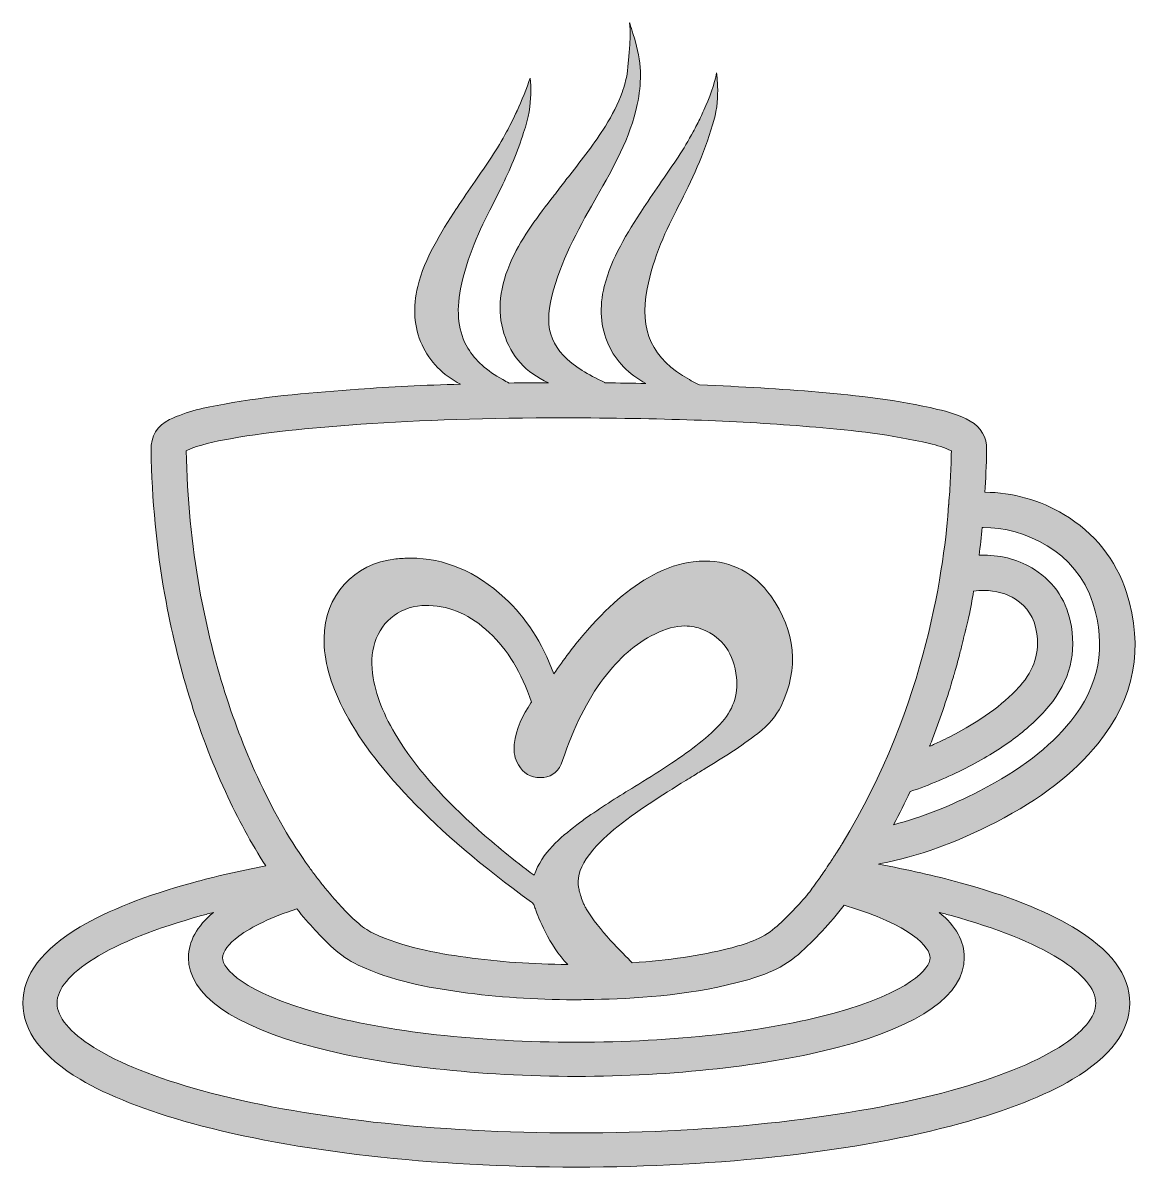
# Model space of a CAD drawing. Extents: x 59 to 1073, y -696 to 46.
# Drawn here: x 394.8 to 729.8, y -313.3 to 28.6 of the extents above; entities that cross this region are included whole.
import ezdxf

# ---------------------------------------------------------------- set-up
doc = ezdxf.new("R2010")
doc.units = 0
doc.header["$MEASUREMENT"] = 0
doc.layers.add('Layer 1', color=7, linetype='Continuous', lineweight=0)

msp = doc.modelspace()

# ---------------------------------------------------------------- hatches: boundary and pattern name
at = {"layer": 'Layer 1', "true_color": 0x9c6637, "transparency": 33554687}
h = msp.add_hatch(color=25, dxfattribs=at)
h.dxf.hatch_style = 2
edge = h.paths.add_edge_path()
edge.add_spline(control_points=[(704.37, -277.54), (696.79, -282.28), (685.65, -286.74), (672.14, -290.44), (642.29, -298.62), (602.52, -303.13), (560.15, -303.13), (517.78, -303.13), (478, -298.62), (448.15, -290.44), (434.64, -286.74), (423.5, -282.28), (415.92, -277.54), (408.75, -273.05), (404.96, -268.47), (404.96, -264.31), (404.96, -260.14), (408.75, -255.56), (415.92, -251.07), (423.5, -246.33), (434.64, -241.87), (448.15, -238.17), (449.33, -237.84), (450.53, -237.52), (451.74, -237.21), (446.75, -241.31), (444.23, -245.85), (444.23, -250.75), (444.23, -261.78), (457.25, -271.04), (481.87, -277.51), (502.89, -283.04), (531.42, -286.21), (560.15, -286.21), (588.88, -286.21), (617.41, -283.04), (638.42, -277.51), (663.05, -271.04), (676.07, -261.78), (676.07, -250.75), (676.07, -245.85), (673.55, -241.32), (668.56, -237.21), (669.77, -237.52), (670.96, -237.84), (672.14, -238.17), (685.65, -241.87), (696.8, -246.33), (704.37, -251.07), (711.55, -255.56), (715.34, -260.14), (715.34, -264.31), (715.34, -268.47), (711.55, -273.05), (704.37, -277.54)], knot_values=[0, 0, 0, 0, 1, 1, 1, 2, 2, 2, 3, 3, 3, 4, 4, 4, 5, 5, 5, 6, 6, 6, 7, 7, 7, 8, 8, 8, 9, 9, 9, 10, 10, 10, 11, 11, 11, 12, 12, 12, 13, 13, 13, 14, 14, 14, 15, 15, 15, 16, 16, 16, 17, 17, 17, 18, 18, 18, 18], degree=3, periodic=0)
edge = h.paths.add_edge_path()
edge.add_spline(control_points=[(459.25, -244.33), (463.14, -241.43), (469.11, -238.62), (476.59, -236.17), (478.38, -238.36), (480.22, -240.49), (482.09, -242.5), (485.29, -245.96), (489.28, -250.26), (494.93, -252.93), (505.1, -257.71), (515.73, -259.65), (525.71, -261.04), (536.49, -262.54), (547.82, -263.3), (559.39, -263.3), (561.36, -263.3), (563.38, -263.28), (565.37, -263.24), (577.14, -262.97), (592.65, -262.16), (608.23, -258.18), (614.42, -256.6), (620.91, -254.65), (626.47, -249.74), (631.37, -245.39), (635.98, -240.46), (640.18, -235.06), (660.42, -241.07), (665.86, -247.72), (665.86, -250.75), (665.86, -253.97), (659.82, -261.09), (637.16, -267.3), (616.66, -272.91), (589.31, -276.01), (560.15, -276.01), (530.98, -276.01), (503.63, -272.91), (483.14, -267.3), (460.48, -261.09), (454.43, -253.97), (454.43, -250.75), (454.43, -248.94), (456.19, -246.61), (459.25, -244.33)], knot_values=[0, 0, 0, 0, 1, 1, 1, 2, 2, 2, 3, 3, 3, 4, 4, 4, 5, 5, 5, 6, 6, 6, 7, 7, 7, 8, 8, 8, 9, 9, 9, 10, 10, 10, 11, 11, 11, 12, 12, 12, 13, 13, 13, 14, 14, 14, 15, 15, 15, 15], degree=3, periodic=0)
edge = h.paths.add_edge_path()
edge.add_spline(control_points=[(542.8, -193.12), (544.3, -195.62), (546.55, -196.94), (549.3, -196.94), (549.65, -196.94), (550, -196.92), (550.37, -196.88), (553.12, -196.55), (555.02, -194.86), (556.03, -191.84), (559.43, -181.69), (563.32, -173.9), (568.27, -167.29), (572.85, -161.19), (577.84, -156.86), (583.54, -154.04), (586.84, -152.41), (589.81, -151.61), (592.6, -151.61), (594.45, -151.61), (596.2, -151.96), (597.94, -152.66), (603.83, -155.05), (607.22, -159.87), (608, -166.97), (608.58, -172.21), (606.89, -176.94), (603.01, -181.04), (598.63, -185.65), (593.59, -189.32), (587.37, -193.41), (584.16, -195.53), (580.81, -197.6), (577.58, -199.6), (572.96, -202.46), (568.18, -205.41), (563.63, -208.59), (562.52, -209.37), (561.34, -210.2), (560.23, -211.08), (555.37, -214.91), (549.94, -219.2), (547.52, -226.11), (541.38, -221.54), (535.91, -217.1), (530.87, -212.59), (520.58, -203.38), (513.19, -195.08), (507.62, -186.47), (503.1, -179.49), (500.5, -173.34), (499.44, -167.1), (498.78, -163.22), (498.94, -159.77), (499.92, -156.56), (501.97, -149.81), (508.03, -145.45), (515.36, -145.45), (515.6, -145.45), (515.84, -145.46), (516.08, -145.47), (522.66, -145.72), (528.56, -148.37), (534.13, -153.57), (539.61, -158.7), (543.73, -165.5), (546.7, -174.35), (546.67, -174.39), (546.58, -174.54), (546.58, -174.54), (544.25, -178.2), (542.03, -182.25), (541.58, -186.99), (541.35, -189.36), (541.75, -191.36), (542.8, -193.12)], knot_values=[0, 0, 0, 0, 1, 1, 1, 2, 2, 2, 3, 3, 3, 4, 4, 4, 5, 5, 5, 6, 6, 6, 7, 7, 7, 8, 8, 8, 9, 9, 9, 10, 10, 10, 11, 11, 11, 12, 12, 12, 13, 13, 13, 14, 14, 14, 15, 15, 15, 16, 16, 16, 17, 17, 17, 18, 18, 18, 19, 19, 19, 20, 20, 20, 21, 21, 21, 22, 22, 22, 23, 23, 23, 24, 24, 24, 25, 25, 25, 25], degree=3, periodic=0)
edge = h.paths.add_edge_path()
edge.add_spline(control_points=[(464.83, -196.7), (456.93, -179.52), (451.11, -160.61), (447.53, -140.47), (445.18, -127.26), (443.84, -113.38), (443.57, -99.22), (447.5, -97.41), (451.9, -96.52), (456.82, -95.64), (469.79, -93.31), (483.17, -92.24), (495.76, -91.34), (513.61, -90.06), (534, -89.42), (556.39, -89.42), (558.2, -89.42), (560.03, -89.42), (561.86, -89.43), (590.14, -89.6), (611.04, -90.44), (631.74, -92.22), (642.76, -93.17), (654.49, -94.42), (665.63, -97.1), (667.87, -97.63), (670.2, -98.25), (672.19, -99.29), (672.14, -102.06), (672.05, -104.68), (671.93, -107.29), (671.79, -110.18), (671.62, -112.72), (671.41, -115.06), (671.41, -115.06), (671.41, -115.16), (671.41, -115.16), (671.41, -115.16), (671.4, -115.2), (671.4, -115.2), (671.39, -115.27), (671.39, -115.33), (671.38, -115.41), (670.28, -132.09), (664.96, -175.32), (639.55, -216.74), (639.55, -216.74), (639.47, -216.83), (639.47, -216.83), (639.47, -216.83), (639.32, -217.11), (639.32, -217.11), (639.32, -217.11), (639.28, -217.16), (639.28, -217.16), (639.28, -217.16), (639.25, -217.22), (639.25, -217.22), (639.19, -217.31), (639.11, -217.44), (639.11, -217.44), (639.01, -217.6), (638.89, -217.8), (638.72, -218.06), (638.72, -218.06), (638.16, -218.94), (638.16, -218.94), (638.1, -219.03), (638.04, -219.12), (637.99, -219.21), (637.99, -219.21), (637.95, -219.27), (637.95, -219.27), (637.95, -219.27), (637.64, -219.6), (637.64, -219.6), (637.64, -219.6), (637.55, -219.91), (637.55, -219.91), (637.2, -220.46), (636.85, -221.01), (636.5, -221.54), (636.5, -221.54), (636.47, -221.57), (636.47, -221.57), (636.42, -221.66), (636.37, -221.74), (636.31, -221.82), (636.31, -221.82), (636.2, -221.99), (636.2, -221.99), (636.2, -221.99), (635.85, -222.52), (635.72, -222.71), (635.72, -222.71), (635.1, -223.63), (635.1, -223.63), (635.1, -223.63), (634.76, -224.14), (634.76, -224.14), (634.76, -224.14), (634.72, -224.19), (634.72, -224.19), (634.72, -224.19), (634.68, -224.25), (634.68, -224.25), (634.6, -224.39), (634.51, -224.52), (634.41, -224.66), (634.41, -224.66), (634.23, -224.94), (634.23, -224.94), (633.8, -225.56), (633.35, -226.21), (632.89, -226.87), (632.72, -227.12), (632.54, -227.36), (632.36, -227.61), (631.8, -228.42), (631.22, -229.22), (630.63, -230.01), (630.14, -230.67), (629.62, -231.35), (629.01, -232.13), (629.01, -232.13), (628.99, -232.15), (628.99, -232.15), (625.99, -235.66), (622.8, -238.93), (619.48, -241.86), (615.71, -245.21), (610.57, -246.72), (605.62, -247.99), (597.14, -250.15), (587.72, -251.55), (576.85, -252.24), (573.96, -249.48), (566.74, -242.27), (563.1, -236.17), (563.1, -236.17), (563.06, -236.1), (563.06, -236.1), (563.06, -236.1), (563.05, -236.08), (563.05, -236.08), (562.97, -235.95), (562.9, -235.83), (562.83, -235.71), (562.83, -235.71), (562.78, -235.61), (562.78, -235.61), (562.78, -235.61), (562.77, -235.59), (562.77, -235.59), (562.63, -235.32), (562.47, -234.99), (562.31, -234.61), (561.73, -233.23), (561.25, -231.64), (561.07, -231.02), (561.07, -231.02), (561, -230.75), (561, -230.75), (561, -230.75), (561, -230.23), (561, -230.23), (561, -230.23), (560.83, -230.07), (560.83, -230.07), (560.25, -227.26), (560.98, -224.44), (563.1, -221.23), (565.52, -217.56), (568.8, -214.63), (571.38, -212.48), (578.04, -206.94), (585.57, -202.29), (592.84, -197.79), (593.61, -197.31), (594.38, -196.84), (595.16, -196.36), (596.32, -195.63), (597.5, -194.91), (598.67, -194.2), (603.92, -190.98), (609.35, -187.65), (614.32, -183.73), (617.66, -181.08), (619.88, -178.48), (621.31, -175.53), (626.75, -164.3), (625.71, -153.23), (618.22, -142.63), (613.39, -135.81), (606.57, -132.2), (598.49, -132.2), (597.38, -132.2), (596.22, -132.27), (595.05, -132.41), (591.05, -132.87), (587.1, -134.18), (582.95, -136.43), (575.8, -140.3), (569.38, -145.85), (562.11, -154.41), (559.26, -157.76), (556.51, -161.4), (553.4, -165.94), (549.94, -156.54), (545.13, -149.1), (538.73, -143.25), (529.99, -135.24), (520.76, -131.34), (510.52, -131.34), (509.09, -131.34), (507.63, -131.42), (506.17, -131.58), (493.62, -132.92), (484.81, -142.66), (484.74, -155.25), (484.71, -161.9), (486.5, -168.56), (490.38, -176.2), (494.86, -185.02), (501.2, -193.58), (510.34, -203.13), (520.19, -213.42), (531.76, -223.27), (546.76, -234.14), (547.23, -234.48), (547.41, -234.72), (547.54, -235.18), (547.68, -235.64), (547.85, -236.09), (548.03, -236.51), (548.57, -238.03), (551.94, -247.17), (557.57, -252.77), (547.12, -252.7), (536.9, -251.97), (527.16, -250.62), (518, -249.35), (508.3, -247.59), (499.41, -243.41), (495.88, -241.73), (493.07, -238.87), (489.76, -235.3), (488.43, -233.86), (487.12, -232.37), (485.86, -230.86), (485.11, -229.98), (484.38, -229.07), (483.66, -228.15), (482.88, -227.17), (482.16, -226.23), (481.44, -225.26), (480.73, -224.3), (479.99, -223.28), (479.24, -222.21), (473.99, -214.7), (469.27, -206.36), (464.83, -196.7)], knot_values=[0, 0, 0, 0, 1, 1, 1, 2, 2, 2, 3, 3, 3, 4, 4, 4, 5, 5, 5, 6, 6, 6, 7, 7, 7, 8, 8, 8, 9, 9, 9, 10, 10, 10, 11, 11, 11, 12, 12, 12, 13, 13, 13, 14, 14, 14, 15, 15, 15, 16, 16, 16, 17, 17, 17, 18, 18, 18, 19, 19, 19, 20, 20, 20, 21, 21, 21, 22, 22, 22, 23, 23, 23, 24, 24, 24, 25, 25, 25, 26, 26, 26, 27, 27, 27, 28, 28, 28, 29, 29, 29, 30, 30, 30, 31, 31, 31, 32, 32, 32, 33, 33, 33, 34, 34, 34, 35, 35, 35, 36, 36, 36, 37, 37, 37, 38, 38, 38, 39, 39, 39, 40, 40, 40, 41, 41, 41, 42, 42, 42, 43, 43, 43, 44, 44, 44, 45, 45, 45, 46, 46, 46, 47, 47, 47, 48, 48, 48, 49, 49, 49, 50, 50, 50, 51, 51, 51, 52, 52, 52, 53, 53, 53, 54, 54, 54, 55, 55, 55, 56, 56, 56, 57, 57, 57, 58, 58, 58, 59, 59, 59, 60, 60, 60, 61, 61, 61, 62, 62, 62, 63, 63, 63, 64, 64, 64, 65, 65, 65, 66, 66, 66, 67, 67, 67, 68, 68, 68, 69, 69, 69, 70, 70, 70, 71, 71, 71, 72, 72, 72, 73, 73, 73, 74, 74, 74, 75, 75, 75, 76, 76, 76, 77, 77, 77, 78, 78, 78, 79, 79, 79, 80, 80, 80, 81, 81, 81, 82, 82, 82, 83, 83, 83, 84, 84, 84, 85, 85, 85, 86, 86, 86, 87, 87, 87, 87], degree=3, periodic=0)
edge = h.paths.add_edge_path()
edge.add_spline(control_points=[(672.81, -166.8), (672.81, -166.8), (672.83, -166.74), (672.83, -166.74), (672.83, -166.74), (672.85, -166.67), (672.85, -166.67), (672.85, -166.67), (672.85, -166.64), (672.85, -166.64), (672.85, -166.63), (672.88, -166.53), (672.88, -166.53), (673.04, -166), (673.19, -165.47), (673.34, -164.94), (673.82, -163.23), (674.3, -161.46), (674.76, -159.69), (674.91, -159.1), (675.06, -158.52), (675.21, -157.92), (675.21, -157.92), (675.3, -157.57), (675.32, -157.49), (675.46, -156.91), (675.61, -156.34), (675.74, -155.78), (675.78, -155.61), (675.82, -155.44), (675.86, -155.28), (675.86, -155.28), (676.16, -154.03), (676.16, -154.03), (676.16, -154.03), (676.21, -153.82), (676.21, -153.82), (676.21, -153.82), (676.21, -153.82), (676.21, -153.82), (676.21, -153.82), (676.41, -152.96), (676.41, -152.96), (676.41, -152.96), (676.42, -152.93), (676.42, -152.93), (676.42, -152.93), (676.44, -152.83), (676.44, -152.83), (676.44, -152.83), (676.45, -152.8), (676.45, -152.8), (676.45, -152.8), (676.46, -152.78), (676.46, -152.78), (676.46, -152.78), (676.47, -152.75), (676.47, -152.75), (676.47, -152.75), (676.51, -152.55), (676.51, -152.55), (676.51, -152.55), (677.23, -149.76), (677.23, -149.76), (677.23, -149.76), (677.36, -149.13), (677.36, -149.13), (677.96, -146.26), (678.45, -143.67), (678.83, -141.25), (679.84, -141.07), (680.9, -140.99), (681.97, -140.99), (685.4, -140.99), (688.74, -141.91), (691.37, -143.6), (694.82, -145.8), (697, -149.22), (697.68, -153.47), (698.63, -159.39), (697, -164.64), (692.72, -169.51), (692.72, -169.51), (692.37, -169.88), (692.37, -169.88), (687.34, -175.4), (680.96, -179.98), (671.7, -184.73), (670.76, -185.21), (669.89, -185.64), (669.02, -186.05), (668.48, -186.31), (667.91, -186.58), (667.27, -186.87), (666.78, -187.09), (666.26, -187.33), (665.71, -187.56), (665.81, -187.32), (665.91, -187.07), (666, -186.83), (666.32, -186), (666.62, -185.24), (666.89, -184.5), (669.08, -178.72), (671.07, -172.77), (672.81, -166.81), (672.81, -166.81), (672.81, -166.8), (672.81, -166.8)], knot_values=[0, 0, 0, 0, 1, 1, 1, 2, 2, 2, 3, 3, 3, 4, 4, 4, 5, 5, 5, 6, 6, 6, 7, 7, 7, 8, 8, 8, 9, 9, 9, 10, 10, 10, 11, 11, 11, 12, 12, 12, 13, 13, 13, 14, 14, 14, 15, 15, 15, 16, 16, 16, 17, 17, 17, 18, 18, 18, 19, 19, 19, 20, 20, 20, 21, 21, 21, 22, 22, 22, 23, 23, 23, 24, 24, 24, 25, 25, 25, 26, 26, 26, 27, 27, 27, 28, 28, 28, 29, 29, 29, 30, 30, 30, 31, 31, 31, 32, 32, 32, 33, 33, 33, 34, 34, 34, 35, 35, 35, 36, 36, 36, 36], degree=3, periodic=0)
edge = h.paths.add_edge_path()
edge.add_spline(control_points=[(681.43, -122.17), (681.43, -122.17), (681.65, -122.17), (681.65, -122.17), (694.01, -122.17), (709.57, -129.24), (714.51, -144.77), (718.63, -157.69), (716.38, -169.57), (707.85, -180.09), (701.43, -188), (692.8, -194.61), (680.69, -200.87), (671.72, -205.52), (663.26, -208.85), (654.94, -210.99), (656.69, -207.71), (658.35, -204.39), (659.9, -201.08), (665.71, -199.12), (671.15, -196.83), (676.49, -194.1), (681.65, -191.45), (686.04, -188.81), (689.92, -186.01), (693.83, -183.18), (697.18, -180.22), (700.15, -176.98), (706.9, -169.59), (709.56, -161.12), (708.07, -151.81), (706.9, -144.5), (703.09, -138.6), (697.04, -134.73), (692.71, -131.96), (687.37, -130.44), (682.01, -130.44), (681.51, -130.44), (681, -130.45), (680.48, -130.48), (680.85, -127.73), (681.17, -124.94), (681.43, -122.17)], knot_values=[0, 0, 0, 0, 1, 1, 1, 2, 2, 2, 3, 3, 3, 4, 4, 4, 5, 5, 5, 6, 6, 6, 7, 7, 7, 8, 8, 8, 9, 9, 9, 10, 10, 10, 11, 11, 11, 12, 12, 12, 13, 13, 13, 14, 14, 14, 14], degree=3, periodic=0)
edge = h.paths.add_edge_path()
edge.add_spline(control_points=[(708.42, -241.54), (700.09, -236.6), (688.79, -232.15), (674.84, -228.33), (667.31, -226.26), (659.1, -224.41), (650.39, -222.8), (650.63, -222.74), (650.88, -222.68), (651.15, -222.63), (662.31, -220.47), (673.56, -216.41), (685.54, -210.22), (698.97, -203.27), (708.65, -195.8), (716.02, -186.72), (726.93, -173.28), (729.79, -158.09), (724.54, -141.58), (721.43, -131.81), (714.96, -123.76), (705.83, -118.28), (698.67, -114), (690.52, -111.7), (682.23, -111.64), (682.48, -107.8), (682.64, -103.7), (682.73, -98.94), (682.81, -95.2), (681.11, -92.24), (677.82, -90.37), (674.51, -88.49), (671.06, -87.58), (668.09, -86.88), (656.2, -84.01), (644.02, -82.71), (632.64, -81.74), (621.18, -80.75), (609.66, -80.05), (596.91, -79.59), (596.91, -79.59), (596.91, -79.59), (596.91, -79.59), (596.69, -79.47), (596.48, -79.36), (596.27, -79.25), (595.49, -78.85), (594.68, -78.43), (593.9, -77.99), (582.76, -71.77), (578.87, -63.39), (581.31, -50.81), (583.12, -41.44), (587.07, -33.01), (590.7, -26.01), (594.53, -18.59), (598.38, -10.56), (600.78, -1.81), (603.36, 5.05), (602.03, 13.71), (602.03, 13.71), (601.55, 10.45), (599.74, 5.91), (598.25, 2.59), (598.23, 2.56), (598.22, 2.53), (598.21, 2.51), (597.59, 1.08), (596.91, -0.32), (596.25, -1.63), (596.22, -1.69), (596.19, -1.75), (596.16, -1.81), (595.78, -2.54), (595.41, -3.24), (595.06, -3.9), (592.29, -9.08), (588.9, -13.96), (585.62, -18.69), (583.82, -21.27), (581.96, -23.95), (580.23, -26.64), (580.23, -26.64), (580.08, -26.88), (580.08, -26.88), (575.24, -34.39), (570.67, -41.49), (568.49, -50.12), (566.93, -56.29), (567.37, -62.33), (569.76, -67.59), (572, -72.49), (575.83, -76.46), (580.9, -79.14), (576.96, -79.06), (572.88, -79), (568.64, -78.96), (568.64, -78.96), (568.67, -78.81), (568.67, -78.81), (565.95, -77.58), (563.78, -76.45), (561.85, -75.23), (552.85, -69.57), (550.23, -63.13), (552.8, -53.04), (555.42, -42.74), (560.36, -33.6), (565.62, -24.38), (565.62, -24.38), (566.24, -23.3), (566.24, -23.3), (571.15, -14.68), (576.24, -5.77), (578.35, 4.28), (579.02, 7.49), (579.33, 10.39), (579.28, 13.08), (579.28, 13.08), (579.29, 13.08), (579.29, 13.08), (579.65, 18.59), (576.03, 28.63), (576.03, 28.63), (576.67, 24.17), (575.43, 14.44), (575.31, 13.47), (575.3, 13.44), (575.3, 13.41), (575.3, 13.39), (574.99, 11.61), (574.49, 9.76), (573.8, 7.85), (572.57, 4.45), (570.9, 1.06), (568.82, -2.23), (565.59, -7.34), (561.82, -12.18), (558.17, -16.86), (557.17, -18.14), (556.14, -19.47), (555.14, -20.78), (554.57, -21.52), (554, -22.25), (553.43, -22.99), (553.43, -22.99), (553.4, -23.04), (553.4, -23.04), (548.83, -28.94), (544.1, -35.06), (540.9, -42.01), (537.15, -50.17), (536.36, -57.41), (538.49, -64.17), (540.66, -71.06), (544.97, -75.86), (551.81, -78.9), (547.83, -78.92), (543.91, -78.95), (540.06, -79.01), (539.42, -78.68), (538.78, -78.34), (538.15, -77.99), (533.37, -75.32), (529.92, -72.25), (527.74, -68.62), (524.84, -63.8), (524.17, -57.99), (525.56, -50.81), (527.37, -41.44), (531.32, -33.01), (534.95, -26.01), (535.88, -24.21), (536.81, -22.37), (537.72, -20.5), (540.23, -15.34), (542.59, -9.89), (544.36, -4.13), (544.36, -4.12), (544.36, -4.12), (544.36, -4.11), (547.5, 4.55), (546.31, 12.13), (546.31, 12.13), (545.59, 9.56), (543.49, 4.78), (542.51, 2.59), (542.49, 2.54), (542.47, 2.49), (542.45, 2.45), (542.42, 2.38), (542.39, 2.31), (542.36, 2.24), (542.33, 2.19), (542.31, 2.13), (542.29, 2.09), (542.27, 2.05), (542.25, 2.01), (542.24, 1.98), (542.2, 1.91), (542.18, 1.85), (542.15, 1.8), (542.14, 1.77), (542.13, 1.74), (542.12, 1.72), (542.07, 1.62), (542.03, 1.53), (541.99, 1.44), (541.11, -0.48), (540.16, -2.32), (539.31, -3.9), (536.55, -9.08), (533.15, -13.97), (529.87, -18.69), (528.07, -21.28), (526.22, -23.95), (524.48, -26.64), (524.48, -26.64), (524.33, -26.88), (524.33, -26.88), (519.49, -34.39), (514.92, -41.49), (512.74, -50.12), (511.18, -56.29), (511.62, -62.33), (514.02, -67.59), (516.31, -72.6), (520.27, -76.65), (525.51, -79.33), (514.72, -79.66), (504.52, -80.16), (495.01, -80.84), (482.1, -81.77), (468.38, -82.87), (454.96, -85.28), (449.09, -86.34), (443.81, -87.42), (438.61, -89.93), (434.94, -91.69), (432.96, -94.93), (433.04, -99.04), (433.31, -113.92), (434.7, -128.48), (437.16, -142.31), (440.91, -163.36), (447, -183.14), (455.27, -201.1), (459.04, -209.3), (462.99, -216.59), (467.3, -223.29), (459.55, -224.78), (452.21, -226.47), (445.46, -228.33), (431.5, -232.15), (420.2, -236.6), (411.87, -241.54), (400.51, -248.27), (394.75, -255.93), (394.75, -264.31), (394.75, -272.68), (400.51, -280.34), (411.87, -287.08), (420.2, -292.02), (431.5, -296.46), (445.46, -300.29), (476.16, -308.7), (516.9, -313.33), (560.15, -313.33), (603.4, -313.33), (644.13, -308.7), (674.84, -300.29), (688.8, -296.46), (700.09, -292.02), (708.42, -287.08), (719.78, -280.34), (725.54, -272.68), (725.54, -264.31), (725.54, -255.93), (719.78, -248.27), (708.42, -241.54)], knot_values=[0, 0, 0, 0, 1, 1, 1, 2, 2, 2, 3, 3, 3, 4, 4, 4, 5, 5, 5, 6, 6, 6, 7, 7, 7, 8, 8, 8, 9, 9, 9, 10, 10, 10, 11, 11, 11, 12, 12, 12, 13, 13, 13, 14, 14, 14, 15, 15, 15, 16, 16, 16, 17, 17, 17, 18, 18, 18, 19, 19, 19, 20, 20, 20, 21, 21, 21, 22, 22, 22, 23, 23, 23, 24, 24, 24, 25, 25, 25, 26, 26, 26, 27, 27, 27, 28, 28, 28, 29, 29, 29, 30, 30, 30, 31, 31, 31, 32, 32, 32, 33, 33, 33, 34, 34, 34, 35, 35, 35, 36, 36, 36, 37, 37, 37, 38, 38, 38, 39, 39, 39, 40, 40, 40, 41, 41, 41, 42, 42, 42, 43, 43, 43, 44, 44, 44, 45, 45, 45, 46, 46, 46, 47, 47, 47, 48, 48, 48, 49, 49, 49, 50, 50, 50, 51, 51, 51, 52, 52, 52, 53, 53, 53, 54, 54, 54, 55, 55, 55, 56, 56, 56, 57, 57, 57, 58, 58, 58, 59, 59, 59, 60, 60, 60, 61, 61, 61, 62, 62, 62, 63, 63, 63, 64, 64, 64, 65, 65, 65, 66, 66, 66, 67, 67, 67, 68, 68, 68, 69, 69, 69, 70, 70, 70, 71, 71, 71, 72, 72, 72, 73, 73, 73, 74, 74, 74, 75, 75, 75, 76, 76, 76, 77, 77, 77, 78, 78, 78, 79, 79, 79, 80, 80, 80, 81, 81, 81, 82, 82, 82, 83, 83, 83, 84, 84, 84, 85, 85, 85, 86, 86, 86, 87, 87, 87, 88, 88, 88, 89, 89, 89, 90, 90, 90, 91, 91, 91, 92, 92, 92, 93, 93, 93, 93], degree=3, periodic=0)

# ---------------------------------------------------------------- linework, layer by layer
at = {"layer": 'Layer 1'}
for points, knots in [([(708.42, -241.54), (700.09, -236.6), (688.79, -232.15), (674.84, -228.33), (667.31, -226.26), (659.1, -224.41), (650.39, -222.8), (650.63, -222.74), (650.88, -222.68), (651.15, -222.63), (662.31, -220.47), (673.56, -216.41), (685.54, -210.22), (698.97, -203.27), (708.65, -195.8), (716.02, -186.72), (726.93, -173.28), (729.79, -158.09), (724.54, -141.58), (721.43, -131.81), (714.96, -123.76), (705.83, -118.28), (698.67, -114), (690.52, -111.7), (682.23, -111.64), (682.48, -107.8), (682.64, -103.7), (682.73, -98.94), (682.81, -95.2), (681.11, -92.24), (677.82, -90.37), (674.51, -88.49), (671.06, -87.58), (668.09, -86.88), (656.2, -84.01), (644.02, -82.71), (632.64, -81.74), (621.18, -80.75), (609.66, -80.05), (596.91, -79.59), (596.91, -79.59), (596.91, -79.59), (596.91, -79.59), (596.69, -79.47), (596.48, -79.36), (596.27, -79.25), (595.49, -78.85), (594.68, -78.43), (593.9, -77.99), (582.76, -71.77), (578.87, -63.39), (581.31, -50.81), (583.12, -41.44), (587.07, -33.01), (590.7, -26.01), (594.53, -18.59), (598.38, -10.56), (600.78, -1.81), (603.36, 5.05), (602.03, 13.71), (602.03, 13.71), (601.55, 10.45), (599.74, 5.91), (598.25, 2.59), (598.23, 2.56), (598.22, 2.53), (598.21, 2.51), (597.59, 1.08), (596.91, -0.32), (596.25, -1.63), (596.22, -1.69), (596.19, -1.75), (596.16, -1.81), (595.78, -2.54), (595.41, -3.24), (595.06, -3.9), (592.29, -9.08), (588.9, -13.96), (585.62, -18.69), (583.82, -21.27), (581.96, -23.95), (580.23, -26.64), (580.23, -26.64), (580.08, -26.88), (580.08, -26.88), (575.24, -34.39), (570.67, -41.49), (568.49, -50.12), (566.93, -56.29), (567.37, -62.33), (569.76, -67.59), (572, -72.49), (575.83, -76.46), (580.9, -79.14), (576.96, -79.06), (572.88, -79), (568.64, -78.96), (568.64, -78.96), (568.67, -78.81), (568.67, -78.81), (565.95, -77.58), (563.78, -76.45), (561.85, -75.23), (552.85, -69.57), (550.23, -63.13), (552.8, -53.04), (555.42, -42.74), (560.36, -33.6), (565.62, -24.38), (565.62, -24.38), (566.24, -23.3), (566.24, -23.3), (571.15, -14.68), (576.24, -5.77), (578.35, 4.28), (579.02, 7.49), (579.33, 10.39), (579.28, 13.08), (579.28, 13.08), (579.29, 13.08), (579.29, 13.08), (579.65, 18.59), (576.03, 28.63), (576.03, 28.63), (576.67, 24.17), (575.43, 14.44), (575.31, 13.47), (575.3, 13.44), (575.3, 13.41), (575.3, 13.39), (574.99, 11.61), (574.49, 9.76), (573.8, 7.85), (572.57, 4.45), (570.9, 1.06), (568.82, -2.23), (565.59, -7.34), (561.82, -12.18), (558.17, -16.86), (557.17, -18.14), (556.14, -19.47), (555.14, -20.78), (554.57, -21.52), (554, -22.25), (553.43, -22.99), (553.43, -22.99), (553.4, -23.04), (553.4, -23.04), (548.83, -28.94), (544.1, -35.06), (540.9, -42.01), (537.15, -50.17), (536.36, -57.41), (538.49, -64.17), (540.66, -71.06), (544.97, -75.86), (551.81, -78.9), (547.83, -78.92), (543.91, -78.95), (540.06, -79.01), (539.42, -78.68), (538.78, -78.34), (538.15, -77.99), (533.37, -75.32), (529.92, -72.25), (527.74, -68.62), (524.84, -63.8), (524.17, -57.99), (525.56, -50.81), (527.37, -41.44), (531.32, -33.01), (534.95, -26.01), (535.88, -24.21), (536.81, -22.37), (537.72, -20.5), (540.23, -15.34), (542.59, -9.89), (544.36, -4.13), (544.36, -4.12), (544.36, -4.12), (544.36, -4.11), (547.5, 4.55), (546.31, 12.13), (546.31, 12.13), (545.59, 9.56), (543.49, 4.78), (542.51, 2.59), (542.49, 2.54), (542.47, 2.49), (542.45, 2.45), (542.42, 2.38), (542.39, 2.31), (542.36, 2.24), (542.33, 2.19), (542.31, 2.13), (542.29, 2.09), (542.27, 2.05), (542.25, 2.01), (542.24, 1.98), (542.2, 1.91), (542.18, 1.85), (542.15, 1.8), (542.14, 1.77), (542.13, 1.74), (542.12, 1.72), (542.07, 1.62), (542.03, 1.53), (541.99, 1.44), (541.11, -0.48), (540.16, -2.32), (539.31, -3.9), (536.55, -9.08), (533.15, -13.97), (529.87, -18.69), (528.07, -21.28), (526.22, -23.95), (524.48, -26.64), (524.48, -26.64), (524.33, -26.88), (524.33, -26.88), (519.49, -34.39), (514.92, -41.49), (512.74, -50.12), (511.18, -56.29), (511.62, -62.33), (514.02, -67.59), (516.31, -72.6), (520.27, -76.65), (525.51, -79.33), (514.72, -79.66), (504.52, -80.16), (495.01, -80.84), (482.1, -81.77), (468.38, -82.87), (454.96, -85.28), (449.09, -86.34), (443.81, -87.42), (438.61, -89.93), (434.94, -91.69), (432.96, -94.93), (433.04, -99.04), (433.31, -113.92), (434.7, -128.48), (437.16, -142.31), (440.91, -163.36), (447, -183.14), (455.27, -201.1), (459.04, -209.3), (462.99, -216.59), (467.3, -223.29), (459.55, -224.78), (452.21, -226.47), (445.46, -228.33), (431.5, -232.15), (420.2, -236.6), (411.87, -241.54), (400.51, -248.27), (394.75, -255.93), (394.75, -264.31), (394.75, -272.68), (400.51, -280.34), (411.87, -287.08), (420.2, -292.02), (431.5, -296.46), (445.46, -300.29), (476.16, -308.7), (516.9, -313.33), (560.15, -313.33), (603.4, -313.33), (644.13, -308.7), (674.84, -300.29), (688.8, -296.46), (700.09, -292.02), (708.42, -287.08), (719.78, -280.34), (725.54, -272.68), (725.54, -264.31), (725.54, -255.93), (719.78, -248.27), (708.42, -241.54)], [0, 0, 0, 0, 1, 1, 1, 2, 2, 2, 3, 3, 3, 4, 4, 4, 5, 5, 5, 6, 6, 6, 7, 7, 7, 8, 8, 8, 9, 9, 9, 10, 10, 10, 11, 11, 11, 12, 12, 12, 13, 13, 13, 14, 14, 14, 15, 15, 15, 16, 16, 16, 17, 17, 17, 18, 18, 18, 19, 19, 19, 20, 20, 20, 21, 21, 21, 22, 22, 22, 23, 23, 23, 24, 24, 24, 25, 25, 25, 26, 26, 26, 27, 27, 27, 28, 28, 28, 29, 29, 29, 30, 30, 30, 31, 31, 31, 32, 32, 32, 33, 33, 33, 34, 34, 34, 35, 35, 35, 36, 36, 36, 37, 37, 37, 38, 38, 38, 39, 39, 39, 40, 40, 40, 41, 41, 41, 42, 42, 42, 43, 43, 43, 44, 44, 44, 45, 45, 45, 46, 46, 46, 47, 47, 47, 48, 48, 48, 49, 49, 49, 50, 50, 50, 51, 51, 51, 52, 52, 52, 53, 53, 53, 54, 54, 54, 55, 55, 55, 56, 56, 56, 57, 57, 57, 58, 58, 58, 59, 59, 59, 60, 60, 60, 61, 61, 61, 62, 62, 62, 63, 63, 63, 64, 64, 64, 65, 65, 65, 66, 66, 66, 67, 67, 67, 68, 68, 68, 69, 69, 69, 70, 70, 70, 71, 71, 71, 72, 72, 72, 73, 73, 73, 74, 74, 74, 75, 75, 75, 76, 76, 76, 77, 77, 77, 78, 78, 78, 79, 79, 79, 80, 80, 80, 81, 81, 81, 82, 82, 82, 83, 83, 83, 84, 84, 84, 85, 85, 85, 86, 86, 86, 87, 87, 87, 88, 88, 88, 89, 89, 89, 90, 90, 90, 91, 91, 91, 92, 92, 92, 93, 93, 93, 93]), ([(464.83, -196.7), (456.93, -179.52), (451.11, -160.61), (447.53, -140.47), (445.18, -127.26), (443.84, -113.38), (443.57, -99.22), (447.5, -97.41), (451.9, -96.52), (456.82, -95.64), (469.79, -93.31), (483.17, -92.24), (495.76, -91.34), (513.61, -90.06), (534, -89.42), (556.39, -89.42), (558.2, -89.42), (560.03, -89.42), (561.86, -89.43), (590.14, -89.6), (611.04, -90.44), (631.74, -92.22), (642.76, -93.17), (654.49, -94.42), (665.63, -97.1), (667.87, -97.63), (670.2, -98.25), (672.19, -99.29), (672.14, -102.06), (672.05, -104.68), (671.93, -107.29), (671.79, -110.18), (671.62, -112.72), (671.41, -115.06), (671.41, -115.06), (671.41, -115.16), (671.41, -115.16), (671.41, -115.16), (671.4, -115.2), (671.4, -115.2), (671.39, -115.27), (671.39, -115.33), (671.38, -115.41), (670.28, -132.09), (664.96, -175.32), (639.55, -216.74), (639.55, -216.74), (639.47, -216.83), (639.47, -216.83), (639.47, -216.83), (639.32, -217.11), (639.32, -217.11), (639.32, -217.11), (639.28, -217.16), (639.28, -217.16), (639.28, -217.16), (639.25, -217.22), (639.25, -217.22), (639.19, -217.31), (639.11, -217.44), (639.11, -217.44), (639.01, -217.6), (638.89, -217.8), (638.72, -218.06), (638.72, -218.06), (638.16, -218.94), (638.16, -218.94), (638.1, -219.03), (638.04, -219.12), (637.99, -219.21), (637.99, -219.21), (637.95, -219.27), (637.95, -219.27), (637.95, -219.27), (637.64, -219.6), (637.64, -219.6), (637.64, -219.6), (637.55, -219.91), (637.55, -219.91), (637.2, -220.46), (636.85, -221.01), (636.5, -221.54), (636.5, -221.54), (636.47, -221.57), (636.47, -221.57), (636.42, -221.66), (636.37, -221.74), (636.31, -221.82), (636.31, -221.82), (636.2, -221.99), (636.2, -221.99), (636.2, -221.99), (635.85, -222.52), (635.72, -222.71), (635.72, -222.71), (635.1, -223.63), (635.1, -223.63), (635.1, -223.63), (634.76, -224.14), (634.76, -224.14), (634.76, -224.14), (634.72, -224.19), (634.72, -224.19), (634.72, -224.19), (634.68, -224.25), (634.68, -224.25), (634.6, -224.39), (634.51, -224.52), (634.41, -224.66), (634.41, -224.66), (634.23, -224.94), (634.23, -224.94), (633.8, -225.56), (633.35, -226.21), (632.89, -226.87), (632.72, -227.12), (632.54, -227.36), (632.36, -227.61), (631.8, -228.42), (631.22, -229.22), (630.63, -230.01), (630.14, -230.67), (629.62, -231.35), (629.01, -232.13), (629.01, -232.13), (628.99, -232.15), (628.99, -232.15), (625.99, -235.66), (622.8, -238.93), (619.48, -241.86), (615.71, -245.21), (610.57, -246.72), (605.62, -247.99), (597.14, -250.15), (587.72, -251.55), (576.85, -252.24), (573.96, -249.48), (566.74, -242.27), (563.1, -236.17), (563.1, -236.17), (563.06, -236.1), (563.06, -236.1), (563.06, -236.1), (563.05, -236.08), (563.05, -236.08), (562.97, -235.95), (562.9, -235.83), (562.83, -235.71), (562.83, -235.71), (562.78, -235.61), (562.78, -235.61), (562.78, -235.61), (562.77, -235.59), (562.77, -235.59), (562.63, -235.32), (562.47, -234.99), (562.31, -234.61), (561.73, -233.23), (561.25, -231.64), (561.07, -231.02), (561.07, -231.02), (561, -230.75), (561, -230.75), (561, -230.75), (561, -230.23), (561, -230.23), (561, -230.23), (560.83, -230.07), (560.83, -230.07), (560.25, -227.26), (560.98, -224.44), (563.1, -221.23), (565.52, -217.56), (568.8, -214.63), (571.38, -212.48), (578.04, -206.94), (585.57, -202.29), (592.84, -197.79), (593.61, -197.31), (594.38, -196.84), (595.16, -196.36), (596.32, -195.63), (597.5, -194.91), (598.67, -194.2), (603.92, -190.98), (609.35, -187.65), (614.32, -183.73), (617.66, -181.08), (619.88, -178.48), (621.31, -175.53), (626.75, -164.3), (625.71, -153.23), (618.22, -142.63), (613.39, -135.81), (606.57, -132.2), (598.49, -132.2), (597.38, -132.2), (596.22, -132.27), (595.05, -132.41), (591.05, -132.87), (587.1, -134.18), (582.95, -136.43), (575.8, -140.3), (569.38, -145.85), (562.11, -154.41), (559.26, -157.76), (556.51, -161.4), (553.4, -165.94), (549.94, -156.54), (545.13, -149.1), (538.73, -143.25), (529.99, -135.24), (520.76, -131.34), (510.52, -131.34), (509.09, -131.34), (507.63, -131.42), (506.17, -131.58), (493.62, -132.92), (484.81, -142.66), (484.74, -155.25), (484.71, -161.9), (486.5, -168.56), (490.38, -176.2), (494.86, -185.02), (501.2, -193.58), (510.34, -203.13), (520.19, -213.42), (531.76, -223.27), (546.76, -234.14), (547.23, -234.48), (547.41, -234.72), (547.54, -235.18), (547.68, -235.64), (547.85, -236.09), (548.03, -236.51), (548.57, -238.03), (551.94, -247.17), (557.57, -252.77), (547.12, -252.7), (536.9, -251.97), (527.16, -250.62), (518, -249.35), (508.3, -247.59), (499.41, -243.41), (495.88, -241.73), (493.07, -238.87), (489.76, -235.3), (488.43, -233.86), (487.12, -232.37), (485.86, -230.86), (485.11, -229.98), (484.38, -229.07), (483.66, -228.15), (482.88, -227.17), (482.16, -226.23), (481.44, -225.26), (480.73, -224.3), (479.99, -223.28), (479.24, -222.21), (473.99, -214.7), (469.27, -206.36), (464.83, -196.7)], [0, 0, 0, 0, 1, 1, 1, 2, 2, 2, 3, 3, 3, 4, 4, 4, 5, 5, 5, 6, 6, 6, 7, 7, 7, 8, 8, 8, 9, 9, 9, 10, 10, 10, 11, 11, 11, 12, 12, 12, 13, 13, 13, 14, 14, 14, 15, 15, 15, 16, 16, 16, 17, 17, 17, 18, 18, 18, 19, 19, 19, 20, 20, 20, 21, 21, 21, 22, 22, 22, 23, 23, 23, 24, 24, 24, 25, 25, 25, 26, 26, 26, 27, 27, 27, 28, 28, 28, 29, 29, 29, 30, 30, 30, 31, 31, 31, 32, 32, 32, 33, 33, 33, 34, 34, 34, 35, 35, 35, 36, 36, 36, 37, 37, 37, 38, 38, 38, 39, 39, 39, 40, 40, 40, 41, 41, 41, 42, 42, 42, 43, 43, 43, 44, 44, 44, 45, 45, 45, 46, 46, 46, 47, 47, 47, 48, 48, 48, 49, 49, 49, 50, 50, 50, 51, 51, 51, 52, 52, 52, 53, 53, 53, 54, 54, 54, 55, 55, 55, 56, 56, 56, 57, 57, 57, 58, 58, 58, 59, 59, 59, 60, 60, 60, 61, 61, 61, 62, 62, 62, 63, 63, 63, 64, 64, 64, 65, 65, 65, 66, 66, 66, 67, 67, 67, 68, 68, 68, 69, 69, 69, 70, 70, 70, 71, 71, 71, 72, 72, 72, 73, 73, 73, 74, 74, 74, 75, 75, 75, 76, 76, 76, 77, 77, 77, 78, 78, 78, 79, 79, 79, 80, 80, 80, 81, 81, 81, 82, 82, 82, 83, 83, 83, 84, 84, 84, 85, 85, 85, 86, 86, 86, 87, 87, 87, 87]), ([(681.43, -122.17), (681.43, -122.17), (681.65, -122.17), (681.65, -122.17), (694.01, -122.17), (709.57, -129.24), (714.51, -144.77), (718.63, -157.69), (716.38, -169.57), (707.85, -180.09), (701.43, -188), (692.8, -194.61), (680.69, -200.87), (671.72, -205.52), (663.26, -208.85), (654.94, -210.99), (656.69, -207.71), (658.35, -204.39), (659.9, -201.08), (665.71, -199.12), (671.15, -196.83), (676.49, -194.1), (681.65, -191.45), (686.04, -188.81), (689.92, -186.01), (693.83, -183.18), (697.18, -180.22), (700.15, -176.98), (706.9, -169.59), (709.56, -161.12), (708.07, -151.81), (706.9, -144.5), (703.09, -138.6), (697.04, -134.73), (692.71, -131.96), (687.37, -130.44), (682.01, -130.44), (681.51, -130.44), (681, -130.45), (680.48, -130.48), (680.85, -127.73), (681.17, -124.94), (681.43, -122.17)], [0, 0, 0, 0, 1, 1, 1, 2, 2, 2, 3, 3, 3, 4, 4, 4, 5, 5, 5, 6, 6, 6, 7, 7, 7, 8, 8, 8, 9, 9, 9, 10, 10, 10, 11, 11, 11, 12, 12, 12, 13, 13, 13, 14, 14, 14, 14]), ([(672.81, -166.8), (672.81, -166.8), (672.83, -166.74), (672.83, -166.74), (672.83, -166.74), (672.85, -166.67), (672.85, -166.67), (672.85, -166.67), (672.85, -166.64), (672.85, -166.64), (672.85, -166.63), (672.88, -166.53), (672.88, -166.53), (673.04, -166), (673.19, -165.47), (673.34, -164.94), (673.82, -163.23), (674.3, -161.46), (674.76, -159.69), (674.91, -159.1), (675.06, -158.52), (675.21, -157.92), (675.21, -157.92), (675.3, -157.57), (675.32, -157.49), (675.46, -156.91), (675.61, -156.34), (675.74, -155.78), (675.78, -155.61), (675.82, -155.44), (675.86, -155.28), (675.86, -155.28), (676.16, -154.03), (676.16, -154.03), (676.16, -154.03), (676.21, -153.82), (676.21, -153.82), (676.21, -153.82), (676.21, -153.82), (676.21, -153.82), (676.21, -153.82), (676.41, -152.96), (676.41, -152.96), (676.41, -152.96), (676.42, -152.93), (676.42, -152.93), (676.42, -152.93), (676.44, -152.83), (676.44, -152.83), (676.44, -152.83), (676.45, -152.8), (676.45, -152.8), (676.45, -152.8), (676.46, -152.78), (676.46, -152.78), (676.46, -152.78), (676.47, -152.75), (676.47, -152.75), (676.47, -152.75), (676.51, -152.55), (676.51, -152.55), (676.51, -152.55), (677.23, -149.76), (677.23, -149.76), (677.23, -149.76), (677.36, -149.13), (677.36, -149.13), (677.96, -146.26), (678.45, -143.67), (678.83, -141.25), (679.84, -141.07), (680.9, -140.99), (681.97, -140.99), (685.4, -140.99), (688.74, -141.91), (691.37, -143.6), (694.82, -145.8), (697, -149.22), (697.68, -153.47), (698.63, -159.39), (697, -164.64), (692.72, -169.51), (692.72, -169.51), (692.37, -169.88), (692.37, -169.88), (687.34, -175.4), (680.96, -179.98), (671.7, -184.73), (670.76, -185.21), (669.89, -185.64), (669.02, -186.05), (668.48, -186.31), (667.91, -186.58), (667.27, -186.87), (666.78, -187.09), (666.26, -187.33), (665.71, -187.56), (665.81, -187.32), (665.91, -187.07), (666, -186.83), (666.32, -186), (666.62, -185.24), (666.89, -184.5), (669.08, -178.72), (671.07, -172.77), (672.81, -166.81), (672.81, -166.81), (672.81, -166.8), (672.81, -166.8)], [0, 0, 0, 0, 1, 1, 1, 2, 2, 2, 3, 3, 3, 4, 4, 4, 5, 5, 5, 6, 6, 6, 7, 7, 7, 8, 8, 8, 9, 9, 9, 10, 10, 10, 11, 11, 11, 12, 12, 12, 13, 13, 13, 14, 14, 14, 15, 15, 15, 16, 16, 16, 17, 17, 17, 18, 18, 18, 19, 19, 19, 20, 20, 20, 21, 21, 21, 22, 22, 22, 23, 23, 23, 24, 24, 24, 25, 25, 25, 26, 26, 26, 27, 27, 27, 28, 28, 28, 29, 29, 29, 30, 30, 30, 31, 31, 31, 32, 32, 32, 33, 33, 33, 34, 34, 34, 35, 35, 35, 36, 36, 36, 36]), ([(542.8, -193.12), (544.3, -195.62), (546.55, -196.94), (549.3, -196.94), (549.65, -196.94), (550, -196.92), (550.37, -196.88), (553.12, -196.55), (555.02, -194.86), (556.03, -191.84), (559.43, -181.69), (563.32, -173.9), (568.27, -167.29), (572.85, -161.19), (577.84, -156.86), (583.54, -154.04), (586.84, -152.41), (589.81, -151.61), (592.6, -151.61), (594.45, -151.61), (596.2, -151.96), (597.94, -152.66), (603.83, -155.05), (607.22, -159.87), (608, -166.97), (608.58, -172.21), (606.89, -176.94), (603.01, -181.04), (598.63, -185.65), (593.59, -189.32), (587.37, -193.41), (584.16, -195.53), (580.81, -197.6), (577.58, -199.6), (572.96, -202.46), (568.18, -205.41), (563.63, -208.59), (562.52, -209.37), (561.34, -210.2), (560.23, -211.08), (555.37, -214.91), (549.94, -219.2), (547.52, -226.11), (541.38, -221.54), (535.91, -217.1), (530.87, -212.59), (520.58, -203.38), (513.19, -195.08), (507.62, -186.47), (503.1, -179.49), (500.5, -173.34), (499.44, -167.1), (498.78, -163.22), (498.94, -159.77), (499.92, -156.56), (501.97, -149.81), (508.03, -145.45), (515.36, -145.45), (515.6, -145.45), (515.84, -145.46), (516.08, -145.47), (522.66, -145.72), (528.56, -148.37), (534.13, -153.57), (539.61, -158.7), (543.73, -165.5), (546.7, -174.35), (546.67, -174.39), (546.58, -174.54), (546.58, -174.54), (544.25, -178.2), (542.03, -182.25), (541.58, -186.99), (541.35, -189.36), (541.75, -191.36), (542.8, -193.12)], [0, 0, 0, 0, 1, 1, 1, 2, 2, 2, 3, 3, 3, 4, 4, 4, 5, 5, 5, 6, 6, 6, 7, 7, 7, 8, 8, 8, 9, 9, 9, 10, 10, 10, 11, 11, 11, 12, 12, 12, 13, 13, 13, 14, 14, 14, 15, 15, 15, 16, 16, 16, 17, 17, 17, 18, 18, 18, 19, 19, 19, 20, 20, 20, 21, 21, 21, 22, 22, 22, 23, 23, 23, 24, 24, 24, 25, 25, 25, 25]), ([(459.25, -244.33), (463.14, -241.43), (469.11, -238.62), (476.59, -236.17), (478.38, -238.36), (480.22, -240.49), (482.09, -242.5), (485.29, -245.96), (489.28, -250.26), (494.93, -252.93), (505.1, -257.71), (515.73, -259.65), (525.71, -261.04), (536.49, -262.54), (547.82, -263.3), (559.39, -263.3), (561.36, -263.3), (563.38, -263.28), (565.37, -263.24), (577.14, -262.97), (592.65, -262.16), (608.23, -258.18), (614.42, -256.6), (620.91, -254.65), (626.47, -249.74), (631.37, -245.39), (635.98, -240.46), (640.18, -235.06), (660.42, -241.07), (665.86, -247.72), (665.86, -250.75), (665.86, -253.97), (659.82, -261.09), (637.16, -267.3), (616.66, -272.91), (589.31, -276.01), (560.15, -276.01), (530.98, -276.01), (503.63, -272.91), (483.14, -267.3), (460.48, -261.09), (454.43, -253.97), (454.43, -250.75), (454.43, -248.94), (456.19, -246.61), (459.25, -244.33)], [0, 0, 0, 0, 1, 1, 1, 2, 2, 2, 3, 3, 3, 4, 4, 4, 5, 5, 5, 6, 6, 6, 7, 7, 7, 8, 8, 8, 9, 9, 9, 10, 10, 10, 11, 11, 11, 12, 12, 12, 13, 13, 13, 14, 14, 14, 15, 15, 15, 15]), ([(704.37, -277.54), (696.79, -282.28), (685.65, -286.74), (672.14, -290.44), (642.29, -298.62), (602.52, -303.13), (560.15, -303.13), (517.78, -303.13), (478, -298.62), (448.15, -290.44), (434.64, -286.74), (423.5, -282.28), (415.92, -277.54), (408.75, -273.05), (404.96, -268.47), (404.96, -264.31), (404.96, -260.14), (408.75, -255.56), (415.92, -251.07), (423.5, -246.33), (434.64, -241.87), (448.15, -238.17), (449.33, -237.84), (450.53, -237.52), (451.74, -237.21), (446.75, -241.31), (444.23, -245.85), (444.23, -250.75), (444.23, -261.78), (457.25, -271.04), (481.87, -277.51), (502.89, -283.04), (531.42, -286.21), (560.15, -286.21), (588.88, -286.21), (617.41, -283.04), (638.42, -277.51), (663.05, -271.04), (676.07, -261.78), (676.07, -250.75), (676.07, -245.85), (673.55, -241.32), (668.56, -237.21), (669.77, -237.52), (670.96, -237.84), (672.14, -238.17), (685.65, -241.87), (696.8, -246.33), (704.37, -251.07), (711.55, -255.56), (715.34, -260.14), (715.34, -264.31), (715.34, -268.47), (711.55, -273.05), (704.37, -277.54)], [0, 0, 0, 0, 1, 1, 1, 2, 2, 2, 3, 3, 3, 4, 4, 4, 5, 5, 5, 6, 6, 6, 7, 7, 7, 8, 8, 8, 9, 9, 9, 10, 10, 10, 11, 11, 11, 12, 12, 12, 13, 13, 13, 14, 14, 14, 15, 15, 15, 16, 16, 16, 17, 17, 17, 18, 18, 18, 18])]:
    msp.add_open_spline(points, degree=3, knots=knots, dxfattribs=at)

doc.saveas('drawing.dxf')
